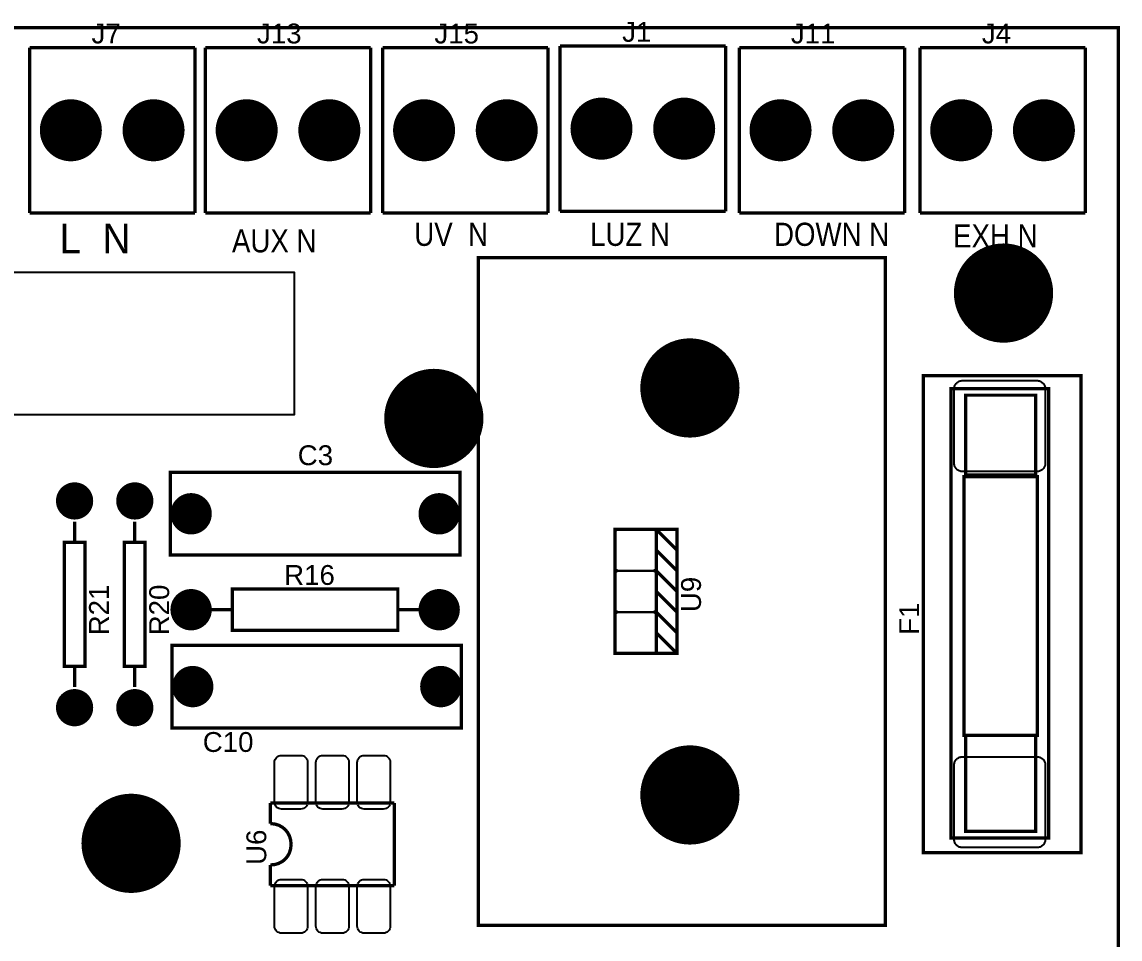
# Model space of a CAD drawing. Header units: inches. Extents: x -3.96 to 3.96, y -2.08 to 2.07.
# Drawn here: x 1.299 to 3.955, y -0.145 to 2.073 of the extents above; entities that cross this region are included whole.
import ezdxf

# ---------------------------------------------------------------- set-up
doc = ezdxf.new("R2010")
doc.units = ezdxf.units.IN
doc.layers.get('0').update_dxf_attribs({"linetype": 'CONTINUOUS'})

# ---------------------------------------------------------------- blocks, each defined once
blk = doc.blocks.new('EPAD')
at = {"const_width": 0.5}
blk.add_lwpolyline([(-0.25, 0, 1), (0.25, 0, 1)], format="xyb", close=True, dxfattribs=at)

msp = doc.modelspace()

# ---------------------------------------------------------------- linework, layer by layer
at = {"const_width": 0.008}
for points in [[(-3.883547, -2.074882), (3.951437, -2.074882), (3.951437, 2.058976), (-3.883547, 2.058976), (-3.883547, -2.074882)], [(-3.883547, -2.074882), (3.951437, -2.074882), (3.951437, 2.058976), (-3.883547, 2.058976), (-3.883547, -2.074882)], [(-3.883547, -2.074882), (3.951437, -2.074882), (3.951437, 2.058976), (-3.883547, 2.058976), (-3.883547, -2.074882)], [(2.601217, 2.014882), (2.601217, 1.614882)], [(2.601217, 2.014882), (3.001217, 2.014882)], [(2.601217, 2.014882), (2.601217, 1.614882)], [(2.601217, 2.014882), (3.001217, 2.014882)], [(2.601217, 2.014882), (2.601217, 1.614882)], [(2.601217, 2.014882), (3.001217, 2.014882)], [(3.001217, 2.014882), (3.001217, 1.614882)], [(3.001217, 2.014882), (3.001217, 1.614882)], [(3.001217, 2.014882), (3.001217, 1.614882)], [(1.317752, 2.010945), (1.317752, 1.610945)], [(1.317752, 2.010945), (1.717752, 2.010945)], [(1.317752, 2.010945), (1.317752, 1.610945)], [(1.317752, 2.010945), (1.717752, 2.010945)], [(1.317752, 2.010945), (1.317752, 1.610945)], [(1.317752, 2.010945), (1.717752, 2.010945)], [(1.717752, 2.010945), (1.717752, 1.610945)], [(1.717752, 2.010945), (1.717752, 1.610945)], [(1.717752, 2.010945), (1.717752, 1.610945)], [(1.742949, 2.010945), (1.742949, 1.610945)], [(1.742949, 2.010945), (2.142949, 2.010945)], [(1.742949, 2.010945), (1.742949, 1.610945)], [(1.742949, 2.010945), (2.142949, 2.010945)], [(1.742949, 2.010945), (1.742949, 1.610945)], [(1.742949, 2.010945), (2.142949, 2.010945)], [(2.142949, 2.010945), (2.142949, 1.610945)], [(2.142949, 2.010945), (2.142949, 1.610945)], [(2.142949, 2.010945), (2.142949, 1.610945)], [(2.172083, 2.010945), (2.172083, 1.610945)], [(2.172083, 2.010945), (2.572083, 2.010945)], [(2.172083, 2.010945), (2.172083, 1.610945)], [(2.172083, 2.010945), (2.572083, 2.010945)], [(2.172083, 2.010945), (2.172083, 1.610945)], [(2.172083, 2.010945), (2.572083, 2.010945)], [(2.572083, 2.010945), (2.572083, 1.610945)], [(2.572083, 2.010945), (2.572083, 1.610945)], [(2.572083, 2.010945), (2.572083, 1.610945)], [(3.034287, 2.010945), (3.034287, 1.610945)], [(3.034287, 2.010945), (3.434287, 2.010945)], [(3.034287, 2.010945), (3.034287, 1.610945)], [(3.034287, 2.010945), (3.434287, 2.010945)], [(3.034287, 2.010945), (3.034287, 1.610945)], [(3.034287, 2.010945), (3.434287, 2.010945)], [(3.434287, 2.010945), (3.434287, 1.610945)], [(3.434287, 2.010945), (3.434287, 1.610945)], [(3.434287, 2.010945), (3.434287, 1.610945)], [(3.471295, 2.010945), (3.471295, 1.610945)], [(3.471295, 2.010945), (3.871295, 2.010945)], [(3.471295, 2.010945), (3.471295, 1.610945)], [(3.471295, 2.010945), (3.871295, 2.010945)], [(3.471295, 2.010945), (3.471295, 1.610945)], [(3.471295, 2.010945), (3.871295, 2.010945)], [(3.871295, 2.010945), (3.871295, 1.610945)], [(3.871295, 2.010945), (3.871295, 1.610945)], [(3.871295, 2.010945), (3.871295, 1.610945)], [(1.317752, 1.610945), (1.717752, 1.610945)], [(1.317752, 1.610945), (1.717752, 1.610945)], [(1.317752, 1.610945), (1.717752, 1.610945)], [(1.742949, 1.610945), (2.142949, 1.610945)], [(1.742949, 1.610945), (2.142949, 1.610945)], [(1.742949, 1.610945), (2.142949, 1.610945)], [(2.172083, 1.610945), (2.572083, 1.610945)], [(2.172083, 1.610945), (2.572083, 1.610945)], [(2.172083, 1.610945), (2.572083, 1.610945)], [(2.601217, 1.614882), (3.001217, 1.614882)], [(2.601217, 1.614882), (3.001217, 1.614882)], [(2.601217, 1.614882), (3.001217, 1.614882)], [(3.034287, 1.610945), (3.434287, 1.610945)], [(3.034287, 1.610945), (3.434287, 1.610945)], [(3.034287, 1.610945), (3.434287, 1.610945)], [(3.471295, 1.610945), (3.871295, 1.610945)], [(3.471295, 1.610945), (3.871295, 1.610945)], [(3.471295, 1.610945), (3.871295, 1.610945)], [(2.403264, -0.111433), (3.387516, -0.111433), (3.387516, 1.50274), (2.403264, 1.50274), (2.403264, -0.111433)], [(2.403264, -0.111433), (3.387516, -0.111433), (3.387516, 1.50274), (2.403264, 1.50274), (2.403264, -0.111433)], [(2.403264, -0.111433), (3.387516, -0.111433), (3.387516, 1.50274), (2.403264, 1.50274), (2.403264, -0.111433)], [(3.479484, 0.064031), (3.861374, 0.064031), (3.861374, 1.217575), (3.479484, 1.217575), (3.479484, 0.064031)], [(3.479484, 0.064031), (3.861374, 0.064031), (3.861374, 1.217575), (3.479484, 1.217575), (3.479484, 0.064031)], [(3.479484, 0.064031), (3.861374, 0.064031), (3.861374, 1.217575), (3.479484, 1.217575), (3.479484, 0.064031)], [(3.546413, 0.099465), (3.782634, 0.099465), (3.782634, 1.186079), (3.546413, 1.186079), (3.546413, 0.099465)], [(3.546413, 0.099465), (3.782634, 0.099465), (3.782634, 1.186079), (3.546413, 1.186079), (3.546413, 0.099465)], [(3.546413, 0.099465), (3.782634, 0.099465), (3.782634, 1.186079), (3.546413, 1.186079), (3.546413, 0.099465)], [(3.581846, 0.977417), (3.751138, 0.977417), (3.751138, 1.170331), (3.581846, 1.170331), (3.581846, 0.977417)], [(3.581846, 0.977417), (3.751138, 0.977417), (3.751138, 1.170331), (3.581846, 1.170331), (3.581846, 0.977417)], [(3.581846, 0.977417), (3.751138, 0.977417), (3.751138, 1.170331), (3.581846, 1.170331), (3.581846, 0.977417)], [(1.658634, 0.7835), (2.358634, 0.7835), (2.358634, 0.9835), (1.658634, 0.9835), (1.658634, 0.7835)], [(1.658634, 0.7835), (2.358634, 0.7835), (2.358634, 0.9835), (1.658634, 0.9835), (1.658634, 0.7835)], [(1.658634, 0.7835), (2.358634, 0.7835), (2.358634, 0.9835), (1.658634, 0.9835), (1.658634, 0.7835)], [(3.577909, 0.347496), (3.755075, 0.347496), (3.755075, 0.97348), (3.577909, 0.97348), (3.577909, 0.347496)], [(3.577909, 0.347496), (3.755075, 0.347496), (3.755075, 0.97348), (3.577909, 0.97348), (3.577909, 0.347496)], [(3.577909, 0.347496), (3.755075, 0.347496), (3.755075, 0.97348), (3.577909, 0.97348), (3.577909, 0.347496)], [(1.426744, 0.864567), (1.426744, 0.814567)], [(1.426744, 0.864567), (1.426744, 0.814567)], [(1.426744, 0.864567), (1.426744, 0.814567)], [(1.572413, 0.864567), (1.572413, 0.814567)], [(1.572413, 0.864567), (1.572413, 0.814567)], [(1.572413, 0.864567), (1.572413, 0.814567)], [(2.733776, 0.545654), (2.833776, 0.545654), (2.833776, 0.845654), (2.733776, 0.845654), (2.733776, 0.545654)], [(2.733776, 0.545654), (2.833776, 0.545654), (2.833776, 0.845654), (2.733776, 0.845654), (2.733776, 0.545654)], [(2.733776, 0.545654), (2.833776, 0.545654), (2.833776, 0.845654), (2.733776, 0.845654), (2.733776, 0.545654)], [(2.833776, 0.845654), (2.883776, 0.845654), (2.883776, 0.545654), (2.833776, 0.545654)], [(2.833776, 0.845654), (2.883776, 0.795654)], [(2.833776, 0.845654), (2.883776, 0.845654), (2.883776, 0.545654), (2.833776, 0.545654)], [(2.833776, 0.845654), (2.883776, 0.795654)], [(2.833776, 0.845654), (2.883776, 0.845654), (2.883776, 0.545654), (2.833776, 0.545654)], [(2.833776, 0.845654), (2.883776, 0.795654)], [(1.401744, 0.514567), (1.451744, 0.514567), (1.451744, 0.814567), (1.401744, 0.814567), (1.401744, 0.514567)], [(1.401744, 0.514567), (1.451744, 0.514567), (1.451744, 0.814567), (1.401744, 0.814567), (1.401744, 0.514567)], [(1.401744, 0.514567), (1.451744, 0.514567), (1.451744, 0.814567), (1.401744, 0.814567), (1.401744, 0.514567)], [(1.547413, 0.514567), (1.597413, 0.514567), (1.597413, 0.814567), (1.547413, 0.814567), (1.547413, 0.514567)], [(1.547413, 0.514567), (1.597413, 0.514567), (1.597413, 0.814567), (1.547413, 0.814567), (1.547413, 0.514567)], [(1.547413, 0.514567), (1.597413, 0.514567), (1.597413, 0.814567), (1.547413, 0.814567), (1.547413, 0.514567)], [(2.833776, 0.795654), (2.883776, 0.745654)], [(2.833776, 0.795654), (2.883776, 0.745654)], [(2.833776, 0.795654), (2.883776, 0.745654)], [(2.833776, 0.745654), (2.883776, 0.695654)], [(2.833776, 0.745654), (2.883776, 0.695654)], [(2.833776, 0.745654), (2.883776, 0.695654)], [(1.808634, 0.601516), (2.208634, 0.601516), (2.208634, 0.701516), (1.808634, 0.701516), (1.808634, 0.601516)], [(1.808634, 0.601516), (2.208634, 0.601516), (2.208634, 0.701516), (1.808634, 0.701516), (1.808634, 0.601516)], [(1.808634, 0.601516), (2.208634, 0.601516), (2.208634, 0.701516), (1.808634, 0.701516), (1.808634, 0.601516)], [(2.833776, 0.695654), (2.883776, 0.645654)], [(2.833776, 0.695654), (2.883776, 0.645654)], [(2.833776, 0.695654), (2.883776, 0.645654)], [(1.758634, 0.651516), (1.808634, 0.651516)], [(1.758634, 0.651516), (1.808634, 0.651516)], [(1.758634, 0.651516), (1.808634, 0.651516)], [(2.208634, 0.651516), (2.258634, 0.651516)], [(2.208634, 0.651516), (2.258634, 0.651516)], [(2.208634, 0.651516), (2.258634, 0.651516)], [(2.833776, 0.645654), (2.883776, 0.595654)], [(2.833776, 0.645654), (2.883776, 0.595654)], [(2.833776, 0.645654), (2.883776, 0.595654)], [(2.833776, 0.595654), (2.883776, 0.545654)], [(2.833776, 0.595654), (2.883776, 0.545654)], [(2.833776, 0.595654), (2.883776, 0.545654)], [(1.662571, 0.365587), (2.362571, 0.365587), (2.362571, 0.565587), (1.662571, 0.565587), (1.662571, 0.365587)], [(1.662571, 0.365587), (2.362571, 0.365587), (2.362571, 0.565587), (1.662571, 0.565587), (1.662571, 0.365587)], [(1.662571, 0.365587), (2.362571, 0.365587), (2.362571, 0.565587), (1.662571, 0.565587), (1.662571, 0.365587)], [(1.426744, 0.514567), (1.426744, 0.464567)], [(1.426744, 0.514567), (1.426744, 0.464567)], [(1.426744, 0.514567), (1.426744, 0.464567)], [(1.572413, 0.514567), (1.572413, 0.464567)], [(1.572413, 0.514567), (1.572413, 0.464567)], [(1.572413, 0.514567), (1.572413, 0.464567)], [(3.581846, 0.115213), (3.751138, 0.115213), (3.751138, 0.347496), (3.581846, 0.347496), (3.581846, 0.115213)], [(3.581846, 0.115213), (3.751138, 0.115213), (3.751138, 0.347496), (3.581846, 0.347496), (3.581846, 0.115213)], [(3.581846, 0.115213), (3.751138, 0.115213), (3.751138, 0.347496), (3.581846, 0.347496), (3.581846, 0.115213)], [(1.900366, 0.134252), (1.900366, 0.184252)], [(1.900366, 0.184252), (2.200366, 0.184252)], [(1.900366, 0.134252), (1.900366, 0.184252)], [(1.900366, 0.184252), (2.200366, 0.184252)], [(1.900366, 0.134252), (1.900366, 0.184252)], [(1.900366, 0.184252), (2.200366, 0.184252)], [(2.200366, -0.015748), (2.200366, 0.184252)], [(2.200366, -0.015748), (2.200366, 0.184252)], [(2.200366, -0.015748), (2.200366, 0.184252)], [(1.950366, 0.084252), (1.949407, 0.094439), (1.946632, 0.103877), (1.942192, 0.112377), (1.936241, 0.119752), (1.928931, 0.125815), (1.920413, 0.130377), (1.910841, 0.133252), (1.900366, 0.134252)], [(1.950366, 0.084252), (1.949407, 0.094439), (1.946632, 0.103877), (1.942192, 0.112377), (1.936241, 0.119752), (1.928931, 0.125815), (1.920413, 0.130377), (1.910841, 0.133252), (1.900366, 0.134252)], [(1.950366, 0.084252), (1.949407, 0.094439), (1.946632, 0.103877), (1.942192, 0.112377), (1.936241, 0.119752), (1.928931, 0.125815), (1.920413, 0.130377), (1.910841, 0.133252), (1.900366, 0.134252)], [(1.950366, 0.084252), (1.949407, 0.073777), (1.946632, 0.064205), (1.942192, 0.055687), (1.936241, 0.048377), (1.928931, 0.042426), (1.920413, 0.037986), (1.910841, 0.035211), (1.900366, 0.034252)], [(1.950366, 0.084252), (1.949407, 0.073777), (1.946632, 0.064205), (1.942192, 0.055687), (1.936241, 0.048377), (1.928931, 0.042426), (1.920413, 0.037986), (1.910841, 0.035211), (1.900366, 0.034252)], [(1.950366, 0.084252), (1.949407, 0.073777), (1.946632, 0.064205), (1.942192, 0.055687), (1.936241, 0.048377), (1.928931, 0.042426), (1.920413, 0.037986), (1.910841, 0.035211), (1.900366, 0.034252)], [(1.900366, -0.015748), (1.900366, 0.034252)], [(1.900366, -0.015748), (1.900366, 0.034252)], [(1.900366, -0.015748), (1.900366, 0.034252)], [(1.900366, -0.015748), (2.200366, -0.015748)], [(1.900366, -0.015748), (2.200366, -0.015748)], [(1.900366, -0.015748), (2.200366, -0.015748)]]:
    msp.add_lwpolyline(points, dxfattribs=at)
msp.add_lwpolyline([(0.679958, 1.123706), (1.958305, 1.123706), (1.958305, 1.467407), (0.679958, 1.467407), (0.679958, 1.123706)])
for points in [[(3.554524, 1.005528), (3.554524, 1.185528), (3.554625, 1.187606), (3.554922, 1.189617), (3.555405, 1.191551), (3.556067, 1.193399), (3.556896, 1.195151), (3.557885, 1.1968), (3.559025, 1.198334), (3.560305, 1.199746), (3.561717, 1.201027), (3.563252, 1.202166), (3.5649, 1.203155), (3.566652, 1.203985), (3.5685, 1.204646), (3.570434, 1.20513), (3.572445, 1.205426), (3.574524, 1.205528), (3.754524, 1.205528), (3.756602, 1.205426), (3.758613, 1.20513), (3.760547, 1.204646), (3.762395, 1.203985), (3.764147, 1.203155), (3.765796, 1.202166), (3.76733, 1.201027), (3.768743, 1.199746), (3.770022, 1.198334), (3.771162, 1.1968), (3.772151, 1.195151), (3.772981, 1.193399), (3.773642, 1.191551), (3.774126, 1.189617), (3.774422, 1.187606), (3.774524, 1.185528), (3.774524, 1.005528), (3.774422, 1.003449), (3.774126, 1.001438), (3.773642, 0.999504), (3.772981, 0.997656), (3.772151, 0.995904), (3.771162, 0.994256), (3.770022, 0.992721), (3.768743, 0.991309), (3.76733, 0.990028), (3.765796, 0.988889), (3.764147, 0.9879), (3.762395, 0.98707), (3.760547, 0.986409), (3.758613, 0.985926), (3.756602, 0.985629), (3.754524, 0.985528), (3.574524, 0.985528), (3.572445, 0.985629), (3.570434, 0.985926), (3.5685, 0.986409), (3.566652, 0.98707), (3.5649, 0.9879), (3.563252, 0.988889), (3.561717, 0.990028), (3.560305, 0.991309), (3.559025, 0.992721), (3.557885, 0.994256), (3.556896, 0.995904), (3.556067, 0.997656), (3.555405, 0.999504), (3.554922, 1.001438), (3.554625, 1.003449), (3.554524, 1.005528)], [(2.833776, 0.835654), (2.833776, 0.755654), (2.833725, 0.754614), (2.833577, 0.753609), (2.833335, 0.752642), (2.833004, 0.751718), (2.832589, 0.750842), (2.832094, 0.750018), (2.831525, 0.74925), (2.830885, 0.748544), (2.830179, 0.747904), (2.829411, 0.747335), (2.828587, 0.74684), (2.827711, 0.746425), (2.826787, 0.746094), (2.82582, 0.745852), (2.824815, 0.745704), (2.823776, 0.745654), (2.743776, 0.745654), (2.742736, 0.745704), (2.741731, 0.745852), (2.740764, 0.746094), (2.73984, 0.746425), (2.738964, 0.74684), (2.73814, 0.747335), (2.737372, 0.747904), (2.736666, 0.748544), (2.736026, 0.74925), (2.735457, 0.750018), (2.734962, 0.750842), (2.734547, 0.751718), (2.734217, 0.752642), (2.733974, 0.753609), (2.733826, 0.754614), (2.733776, 0.755654), (2.733776, 0.835654), (2.733826, 0.836693), (2.733974, 0.837698), (2.734217, 0.838665), (2.734547, 0.839589), (2.734962, 0.840465), (2.735457, 0.841289), (2.736026, 0.842057), (2.736666, 0.842763), (2.737372, 0.843403), (2.73814, 0.843972), (2.738964, 0.844467), (2.73984, 0.844882), (2.740764, 0.845213), (2.741731, 0.845455), (2.742736, 0.845603), (2.743776, 0.845654), (2.823776, 0.845654), (2.824815, 0.845603), (2.82582, 0.845455), (2.826787, 0.845213), (2.827711, 0.844882), (2.828587, 0.844467), (2.829411, 0.843972), (2.830179, 0.843403), (2.830885, 0.842763), (2.831525, 0.842057), (2.832094, 0.841289), (2.832589, 0.840465), (2.833004, 0.839589), (2.833335, 0.838665), (2.833577, 0.837698), (2.833725, 0.836693), (2.833776, 0.835654)], [(2.833776, 0.735654), (2.833776, 0.655654), (2.833725, 0.654614), (2.833577, 0.653609), (2.833335, 0.652642), (2.833004, 0.651718), (2.832589, 0.650842), (2.832094, 0.650018), (2.831525, 0.64925), (2.830885, 0.648544), (2.830179, 0.647904), (2.829411, 0.647335), (2.828587, 0.64684), (2.827711, 0.646425), (2.826787, 0.646094), (2.82582, 0.645852), (2.824815, 0.645704), (2.823776, 0.645654), (2.743776, 0.645654), (2.742736, 0.645704), (2.741731, 0.645852), (2.740764, 0.646094), (2.73984, 0.646425), (2.738964, 0.64684), (2.73814, 0.647335), (2.737372, 0.647904), (2.736666, 0.648544), (2.736026, 0.64925), (2.735457, 0.650018), (2.734962, 0.650842), (2.734547, 0.651718), (2.734217, 0.652642), (2.733974, 0.653609), (2.733826, 0.654614), (2.733776, 0.655654), (2.733776, 0.735654), (2.733826, 0.736693), (2.733974, 0.737698), (2.734217, 0.738665), (2.734547, 0.739589), (2.734962, 0.740465), (2.735457, 0.741289), (2.736026, 0.742057), (2.736666, 0.742763), (2.737372, 0.743403), (2.73814, 0.743972), (2.738964, 0.744467), (2.73984, 0.744882), (2.740764, 0.745213), (2.741731, 0.745455), (2.742736, 0.745603), (2.743776, 0.745654), (2.823776, 0.745654), (2.824815, 0.745603), (2.82582, 0.745455), (2.826787, 0.745213), (2.827711, 0.744882), (2.828587, 0.744467), (2.829411, 0.743972), (2.830179, 0.743403), (2.830885, 0.742763), (2.831525, 0.742057), (2.832094, 0.741289), (2.832589, 0.740465), (2.833004, 0.739589), (2.833335, 0.738665), (2.833577, 0.737698), (2.833725, 0.736693), (2.833776, 0.735654)], [(2.833776, 0.635654), (2.833776, 0.555654), (2.833725, 0.554614), (2.833577, 0.553609), (2.833335, 0.552642), (2.833004, 0.551718), (2.832589, 0.550842), (2.832094, 0.550018), (2.831525, 0.54925), (2.830885, 0.548544), (2.830179, 0.547904), (2.829411, 0.547335), (2.828587, 0.54684), (2.827711, 0.546425), (2.826787, 0.546094), (2.82582, 0.545852), (2.824815, 0.545704), (2.823776, 0.545654), (2.743776, 0.545654), (2.742736, 0.545704), (2.741731, 0.545852), (2.740764, 0.546094), (2.73984, 0.546425), (2.738964, 0.54684), (2.73814, 0.547335), (2.737372, 0.547904), (2.736666, 0.548544), (2.736026, 0.54925), (2.735457, 0.550018), (2.734962, 0.550842), (2.734547, 0.551718), (2.734217, 0.552642), (2.733974, 0.553609), (2.733826, 0.554614), (2.733776, 0.555654), (2.733776, 0.635654), (2.733826, 0.636693), (2.733974, 0.637698), (2.734217, 0.638665), (2.734547, 0.639589), (2.734962, 0.640465), (2.735457, 0.641289), (2.736026, 0.642057), (2.736666, 0.642763), (2.737372, 0.643403), (2.73814, 0.643972), (2.738964, 0.644467), (2.73984, 0.644882), (2.740764, 0.645213), (2.741731, 0.645455), (2.742736, 0.645603), (2.743776, 0.645654), (2.823776, 0.645654), (2.824815, 0.645603), (2.82582, 0.645455), (2.826787, 0.645213), (2.827711, 0.644882), (2.828587, 0.644467), (2.829411, 0.643972), (2.830179, 0.643403), (2.830885, 0.642763), (2.831525, 0.642057), (2.832094, 0.641289), (2.832589, 0.640465), (2.833004, 0.639589), (2.833335, 0.638665), (2.833577, 0.637698), (2.833725, 0.636693), (2.833776, 0.635654)], [(1.927366, 0.299252), (1.973366, 0.299252), (1.976842, 0.298914), (1.980056, 0.297941), (1.982947, 0.296394), (1.985452, 0.294338), (1.987509, 0.291833), (1.989055, 0.288942), (1.990028, 0.285728), (1.990366, 0.282252), (1.990366, 0.186252), (1.990028, 0.182776), (1.989055, 0.179562), (1.987509, 0.176671), (1.985452, 0.174166), (1.982947, 0.172109), (1.980056, 0.170563), (1.976842, 0.16959), (1.973366, 0.169252), (1.927366, 0.169252), (1.92389, 0.16959), (1.920676, 0.170563), (1.917785, 0.172109), (1.91528, 0.174166), (1.913224, 0.176671), (1.911678, 0.179562), (1.910704, 0.182776), (1.910366, 0.186252), (1.910366, 0.282252), (1.910704, 0.285728), (1.911678, 0.288942), (1.913224, 0.291833), (1.91528, 0.294338), (1.917785, 0.296394), (1.920676, 0.297941), (1.92389, 0.298914), (1.927366, 0.299252)], [(2.027366, 0.299252), (2.073366, 0.299252), (2.076842, 0.298914), (2.080056, 0.297941), (2.082947, 0.296394), (2.085452, 0.294338), (2.087509, 0.291833), (2.089055, 0.288942), (2.090028, 0.285728), (2.090366, 0.282252), (2.090366, 0.186252), (2.090028, 0.182776), (2.089055, 0.179562), (2.087509, 0.176671), (2.085452, 0.174166), (2.082947, 0.172109), (2.080056, 0.170563), (2.076842, 0.16959), (2.073366, 0.169252), (2.027366, 0.169252), (2.02389, 0.16959), (2.020676, 0.170563), (2.017785, 0.172109), (2.01528, 0.174166), (2.013224, 0.176671), (2.011678, 0.179562), (2.010704, 0.182776), (2.010366, 0.186252), (2.010366, 0.282252), (2.010704, 0.285728), (2.011678, 0.288942), (2.013224, 0.291833), (2.01528, 0.294338), (2.017785, 0.296394), (2.020676, 0.297941), (2.02389, 0.298914), (2.027366, 0.299252)], [(2.127366, 0.299252), (2.173366, 0.299252), (2.176842, 0.298914), (2.180056, 0.297941), (2.182947, 0.296394), (2.185452, 0.294338), (2.187509, 0.291833), (2.189055, 0.288942), (2.190028, 0.285728), (2.190366, 0.282252), (2.190366, 0.186252), (2.190028, 0.182776), (2.189055, 0.179562), (2.187509, 0.176671), (2.185452, 0.174166), (2.182947, 0.172109), (2.180056, 0.170563), (2.176842, 0.16959), (2.173366, 0.169252), (2.127366, 0.169252), (2.12389, 0.16959), (2.120676, 0.170563), (2.117785, 0.172109), (2.11528, 0.174166), (2.113224, 0.176671), (2.111678, 0.179562), (2.110704, 0.182776), (2.110366, 0.186252), (2.110366, 0.282252), (2.110704, 0.285728), (2.111678, 0.288942), (2.113224, 0.291833), (2.11528, 0.294338), (2.117785, 0.296394), (2.120676, 0.297941), (2.12389, 0.298914), (2.127366, 0.299252)], [(3.554524, 0.096079), (3.554524, 0.276079), (3.554625, 0.278157), (3.554922, 0.280168), (3.555405, 0.282102), (3.556067, 0.28395), (3.556896, 0.285702), (3.557885, 0.287351), (3.559025, 0.288885), (3.560305, 0.290298), (3.561717, 0.291578), (3.563252, 0.292717), (3.5649, 0.293706), (3.566652, 0.294536), (3.5685, 0.295197), (3.570434, 0.295681), (3.572445, 0.295978), (3.574524, 0.296079), (3.754524, 0.296079), (3.756602, 0.295978), (3.758613, 0.295681), (3.760547, 0.295197), (3.762395, 0.294536), (3.764147, 0.293706), (3.765796, 0.292717), (3.76733, 0.291578), (3.768743, 0.290298), (3.770022, 0.288885), (3.771162, 0.287351), (3.772151, 0.285702), (3.772981, 0.28395), (3.773642, 0.282102), (3.774126, 0.280168), (3.774422, 0.278157), (3.774524, 0.276079), (3.774524, 0.096079), (3.774422, 0.094), (3.774126, 0.091989), (3.773642, 0.090056), (3.772981, 0.088207), (3.772151, 0.086455), (3.771162, 0.084807), (3.770022, 0.083272), (3.768743, 0.08186), (3.76733, 0.08058), (3.765796, 0.079441), (3.764147, 0.078452), (3.762395, 0.077622), (3.760547, 0.07696), (3.758613, 0.076477), (3.756602, 0.07618), (3.754524, 0.076079), (3.574524, 0.076079), (3.572445, 0.07618), (3.570434, 0.076477), (3.5685, 0.07696), (3.566652, 0.077622), (3.5649, 0.078452), (3.563252, 0.079441), (3.561717, 0.08058), (3.560305, 0.08186), (3.559025, 0.083272), (3.557885, 0.084807), (3.556896, 0.086455), (3.556067, 0.088207), (3.555405, 0.090056), (3.554922, 0.091989), (3.554625, 0.094), (3.554524, 0.096079)], [(1.927366, -0.000748), (1.973366, -0.000748), (1.976842, -0.001086), (1.980056, -0.002059), (1.982947, -0.003606), (1.985452, -0.005662), (1.987509, -0.008167), (1.989055, -0.011058), (1.990028, -0.014272), (1.990366, -0.017748), (1.990366, -0.113748), (1.990028, -0.117224), (1.989055, -0.120438), (1.987509, -0.123329), (1.985452, -0.125834), (1.982947, -0.127891), (1.980056, -0.129437), (1.976842, -0.13041), (1.973366, -0.130748), (1.927366, -0.130748), (1.92389, -0.13041), (1.920676, -0.129437), (1.917785, -0.127891), (1.91528, -0.125834), (1.913224, -0.123329), (1.911678, -0.120438), (1.910704, -0.117224), (1.910366, -0.113748), (1.910366, -0.017748), (1.910704, -0.014272), (1.911678, -0.011058), (1.913224, -0.008167), (1.91528, -0.005662), (1.917785, -0.003606), (1.920676, -0.002059), (1.92389, -0.001086), (1.927366, -0.000748)], [(2.027366, -0.000748), (2.073366, -0.000748), (2.076842, -0.001086), (2.080056, -0.002059), (2.082947, -0.003606), (2.085452, -0.005662), (2.087509, -0.008167), (2.089055, -0.011058), (2.090028, -0.014272), (2.090366, -0.017748), (2.090366, -0.113748), (2.090028, -0.117224), (2.089055, -0.120438), (2.087509, -0.123329), (2.085452, -0.125834), (2.082947, -0.127891), (2.080056, -0.129437), (2.076842, -0.13041), (2.073366, -0.130748), (2.027366, -0.130748), (2.02389, -0.13041), (2.020676, -0.129437), (2.017785, -0.127891), (2.01528, -0.125834), (2.013224, -0.123329), (2.011678, -0.120438), (2.010704, -0.117224), (2.010366, -0.113748), (2.010366, -0.017748), (2.010704, -0.014272), (2.011678, -0.011058), (2.013224, -0.008167), (2.01528, -0.005662), (2.017785, -0.003606), (2.020676, -0.002059), (2.02389, -0.001086), (2.027366, -0.000748)], [(2.127366, -0.000748), (2.173366, -0.000748), (2.176842, -0.001086), (2.180056, -0.002059), (2.182947, -0.003606), (2.185452, -0.005662), (2.187509, -0.008167), (2.189055, -0.011058), (2.190028, -0.014272), (2.190366, -0.017748), (2.190366, -0.113748), (2.190028, -0.117224), (2.189055, -0.120438), (2.187509, -0.123329), (2.185452, -0.125834), (2.182947, -0.127891), (2.180056, -0.129437), (2.176842, -0.13041), (2.173366, -0.130748), (2.127366, -0.130748), (2.12389, -0.13041), (2.120676, -0.129437), (2.117785, -0.127891), (2.11528, -0.125834), (2.113224, -0.123329), (2.111678, -0.120438), (2.110704, -0.117224), (2.110366, -0.113748), (2.110366, -0.017748), (2.110704, -0.014272), (2.111678, -0.011058), (2.113224, -0.008167), (2.11528, -0.005662), (2.117785, -0.003606), (2.120676, -0.002059), (2.12389, -0.001086), (2.127366, -0.000748)]]:
    msp.add_lwpolyline(points, close=True)

# ---------------------------------------------------------------- block references
for p, xscale, yscale in [((1.417752, 1.810945), 0.15, 0.15), ((1.617752, 1.810945), 0.15, 0.15), ((1.842949, 1.810945), 0.15, 0.15), ((2.042949, 1.810945), 0.15, 0.15), ((2.272083, 1.810945), 0.15, 0.15), ((2.472083, 1.810945), 0.15, 0.15), ((2.701217, 1.814882), 0.15, 0.15), ((2.901217, 1.814882), 0.15, 0.15), ((3.134287, 1.810945), 0.15, 0.15), ((3.334287, 1.810945), 0.15, 0.15), ((3.571295, 1.810945), 0.15, 0.15), ((3.771295, 1.810945), 0.15, 0.15), ((3.673657, 1.417244), 0.24, 0.24), ((2.915075, 1.18778), 0.24, 0.24), ((2.295705, 1.114094), 0.24, 0.24), ((1.426744, 0.914567), 0.09, 0.09), ((1.572413, 0.914567), 0.09, 0.09), ((1.708634, 0.8835), 0.1, 0.1), ((2.308634, 0.8835), 0.1, 0.1), ((1.708634, 0.651516), 0.1, 0.1), ((2.308634, 0.651516), 0.1, 0.1), ((1.712571, 0.465587), 0.1, 0.1), ((2.312571, 0.465587), 0.1, 0.1), ((1.426744, 0.414567), 0.09, 0.09), ((1.572413, 0.414567), 0.09, 0.09), ((2.915075, 0.203528), 0.24, 0.24), ((1.563421, 0.086535), 0.24, 0.24)]:
    msp.add_blockref('EPAD', p, dxfattribs=dict(xscale=xscale, yscale=yscale))

# ---------------------------------------------------------------- texts
for s, height, width, p in [('J1', 0.048, 1.041667, (2.751217, 2.024882)), ('J1', 0.048, 1.041667, (2.751217, 2.024882)), ('J1', 0.048, 1.041667, (2.751217, 2.024882)), ('J7', 0.048, 1.041667, (1.467752, 2.020945)), ('J7', 0.048, 1.041667, (1.467752, 2.020945)), ('J7', 0.048, 1.041667, (1.467752, 2.020945)), ('J13', 0.048, 1.041667, (1.867949, 2.020945)), ('J13', 0.048, 1.041667, (1.867949, 2.020945)), ('J13', 0.048, 1.041667, (1.867949, 2.020945)), ('J15', 0.048, 1.041667, (2.297083, 2.020945)), ('J15', 0.048, 1.041667, (2.297083, 2.020945)), ('J15', 0.048, 1.041667, (2.297083, 2.020945)), ('J11', 0.048, 1.041667, (3.159287, 2.020945)), ('J11', 0.048, 1.041667, (3.159287, 2.020945)), ('J11', 0.048, 1.041667, (3.159287, 2.020945)), ('J4', 0.048, 1.041667, (3.621295, 2.020945)), ('J4', 0.048, 1.041667, (3.621295, 2.020945)), ('J4', 0.048, 1.041667, (3.621295, 2.020945)), ('L  N', 0.072, 0.972222, (1.390193, 1.513409)), ('L  N', 0.072, 0.972222, (1.390193, 1.513409)), ('L  N', 0.072, 0.972222, (1.390193, 1.513409)), ('AUX N', 0.056, 0.892857, (1.807516, 1.515661)), ('AUX N', 0.056, 0.892857, (1.807516, 1.515661)), ('AUX N', 0.056, 0.892857, (1.807516, 1.515661)), ('UV  N', 0.056, 0.892857, (2.248461, 1.531409)), ('UV  N', 0.056, 0.892857, (2.248461, 1.531409)), ('UV  N', 0.056, 0.892857, (2.248461, 1.531409)), ('LUZ N', 0.056, 0.892857, (2.673657, 1.531409)), ('LUZ N', 0.056, 0.892857, (2.673657, 1.531409)), ('LUZ N', 0.056, 0.892857, (2.673657, 1.531409)), ('DOWN N', 0.056, 0.892857, (3.118539, 1.531409)), ('DOWN N', 0.056, 0.892857, (3.118539, 1.531409)), ('DOWN N', 0.056, 0.892857, (3.118539, 1.531409)), ('EXH N', 0.056, 0.892857, (3.55161, 1.527472)), ('EXH N', 0.056, 0.892857, (3.55161, 1.527472)), ('EXH N', 0.056, 0.892857, (3.55161, 1.527472)), ('C3', 0.048, 1.041667, (1.966508, 1.001091)), ('C3', 0.048, 1.041667, (1.966508, 1.001091)), ('C3', 0.048, 1.041667, (1.966508, 1.001091)), ('R16', 0.048, 1.041667, (1.933634, 0.711516)), ('R16', 0.048, 1.041667, (1.933634, 0.711516)), ('R16', 0.048, 1.041667, (1.933634, 0.711516)), ('C10', 0.048, 1.041667, (1.736783, 0.307587)), ('C10', 0.048, 1.041667, (1.736783, 0.307587)), ('C10', 0.048, 1.041667, (1.736783, 0.307587))]:
    msp.add_text(s, height=height, dxfattribs=dict(width=width)).set_placement(p)
at = {"width": 1.041667}
for s, p in [('U9', (2.941776, 0.645654)), ('U9', (2.941776, 0.645654)), ('U9', (2.941776, 0.645654)), ('R21', (1.509744, 0.589567)), ('R21', (1.509744, 0.589567)), ('R21', (1.509744, 0.589567)), ('R20', (1.655413, 0.589567)), ('R20', (1.655413, 0.589567)), ('R20', (1.655413, 0.589567)), ('F1', (3.469484, 0.590803)), ('F1', (3.469484, 0.590803)), ('F1', (3.469484, 0.590803)), ('U6', (1.890366, 0.034252)), ('U6', (1.890366, 0.034252)), ('U6', (1.890366, 0.034252))]:
    msp.add_text(s, height=0.048, rotation=90, dxfattribs=at).set_placement(p)

doc.saveas('drawing.dxf')
